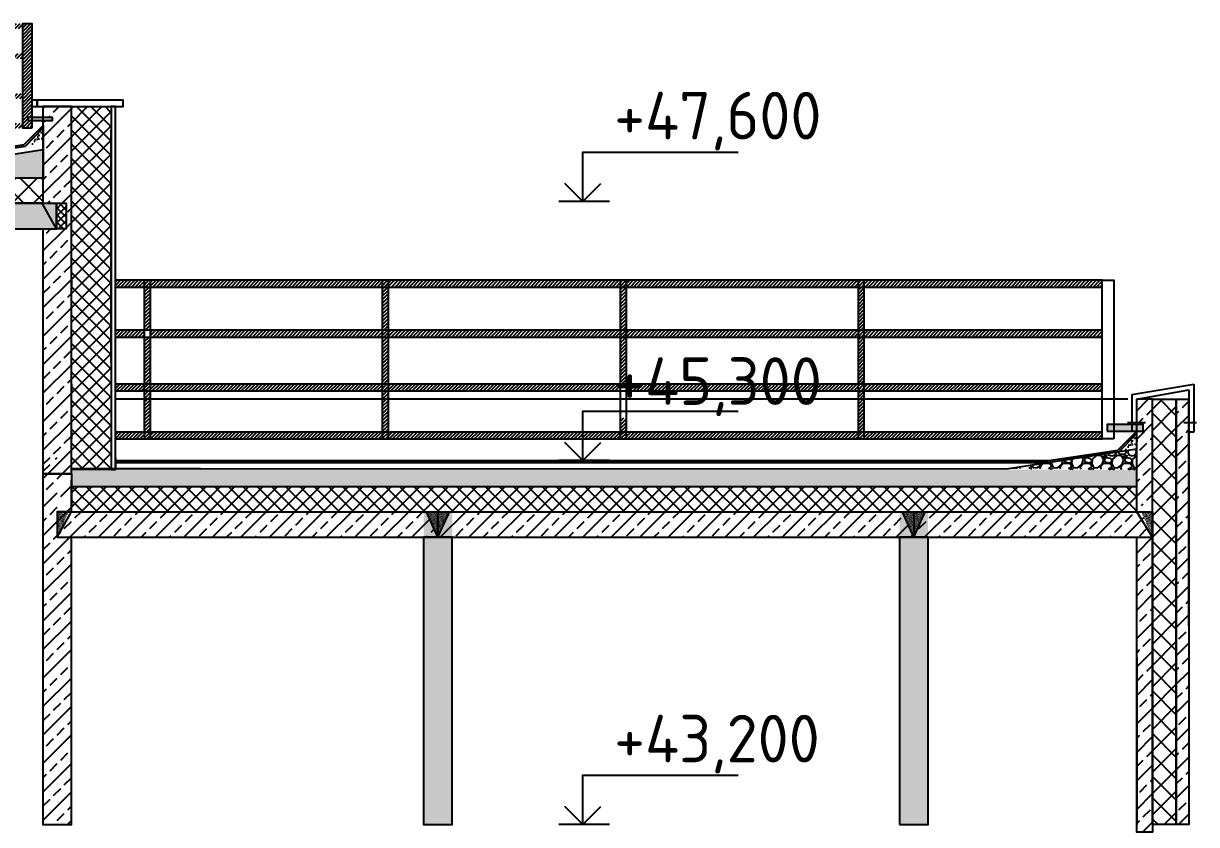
# Model space of a CAD drawing. Header units: millimetres. Extents: x -10163 to 1081624, y -5450 to 417560.
# Drawn here: x 384040 to 391436, y 99390 to 104442 of the extents above; entities that cross this region are included whole.
import ezdxf

# ---------------------------------------------------------------- set-up
doc = ezdxf.new("R2010")
doc.units = ezdxf.units.MM
for name, color, linetype in [('0разрез', 7, 'Continuous'), ('Выноски', 130, 'Continuous'), ('Кровля', 92, 'Continuous'), ('Перекрытия', 100, 'Continuous'), ('разрез', 40, 'Continuous'), ('Стены1', 120, 'Continuous')]:
    doc.layers.add(name, color=color, linetype=linetype)
doc.styles.add('ГОСТ', font='GOST Common.ttf', dxfattribs={"height": 400})
pattern_1 = [(45, (-3941.53, -242.98), (-89.80256, 89.80256), []), (45, (-3851.73, -242.98), (-89.80256, 89.80256), [63.5, -31.75])]
pattern_2 = [(45, (-3941.53, -242.98), (-134.70384, 134.70384), []), (45, (-3806.83, -242.98), (-134.70384, 134.70384), [95.25, -47.625])]
pattern_3 = [(45, (-3941.534, -242.98), (-44.901281, 44.901281), []), (135, (-3941.534, -242.98), (-44.901281, -44.901281), [])]
pattern_4 = [(45, (-3941.53, -242.98), (-67.35192, 67.35192), []), (135, (-3941.53, -242.98), (-67.35192, -67.35192), [])]
pattern_5 = [(228.0127875, (-3850.094, -115.978), (-1016.00000008, -1142.99999993), [17.086072, -1691.524182]), (184.969741, (-3861.5243, -128.6777), (1523.9999994, 127.000007235), [29.320236, -2902.702445]), (132.510447, (-3890.734, -131.218), (1270.00000054, -1396.99999951), [20.674076, -2046.73614]), (267.273689, (-3940.2643, -162.9677), (127.00000027, 2539.99999999), [26.700226, -2643.32187]), (292.8336542, (-3941.5343, -189.6377), (-635.00000005, 1523.99999998), [26.181685, -2591.990387]), (357.273689, (-3931.3743, -213.7677), (-2539.99999999, 127.00000027), [26.700226, -2643.32187]), (37.6942405, (-3904.7043, -215.0377), (-1650.999999927, -1270.000000095), [35.309683, -3495.655766]), (72.2553284, (-3876.7643, -193.4477), (889.00000024, 2793.999999924), [33.335976, -3300.26283]), (121.4295656, (-3866.6043, -161.6977), (-1016.00000014, 1650.99999991), [26.79065, -2652.277285]), (175.2363583, (-3880.574, -138.838), (1396.99999998, -127.00000022), [30.585664, -1498.696847]), (222.3974378, (-3911.0543, -136.2977), (-1523.99999995, -1397.000000053), [39.553896, -3915.838626]), (138.8140748, (-3814.534, -164.238), (-888.99999995, 762.00000006), [13.500227, -1336.52829]), (171.4692344, (-3824.6943, -155.3477), (1651.00000004, -253.99999971), [25.6841, -2542.73195]), (225, (-3850.09, -151.54), (-2e-14, -127), [17.960467, -161.644655]), (203.1985905, (-3858.984, -136.298), (635, 253.99999996), [9.672066, -957.53112]), (291.8014095, (-3867.874, -140.108), (-127, 381), [13.67828, -670.23765]), (30.9637565, (-3862.794, -152.808), (381, 254), [22.215983, -718.314908]), (161.565051, (-3843.744, -141.378), (254, -127), [16.064357, -385.544906]), (16.3895403, (-3941.534, -140.108), (1270, 381), [22.5044, -2227.941334]), (70.346176, (-3919.944, -133.758), (-508.00000005, -1396.99999998), [18.879947, -1869.110784]), (293.1985905, (-3843.744, -115.978), (-253.99999996, 635), [19.344005, -947.85918]), (343.6104597, (-3836.124, -133.758), (-1270.00000003, 380.99999991), [22.5044, -2227.941334]), (339.4439548, (-3941.534, -218.848), (-635, 254), [21.70176, -1063.386716]), (294.7751406, (-3921.214, -226.468), (-635.00000076, 1396.99999966), [18.183606, -1800.17967]), (66.8014095, (-3842.474, -242.978), (253.99999996, 635), [19.344005, -947.85918]), (17.3540246, (-3834.854, -225.198), (-1650.99999997, -508.0000001), [21.289137, -2107.6188]), (69.4439548, (-3904.704, -242.978), (-254, -635), [10.85088, -1074.237596]), (101.3099325, (-3850.094, -242.978), (-127, 508), [6.47573, -641.09975]), (165.9637565, (-3851.364, -236.628), (381, -127), [26.181685, -497.45273]), (186.009006, (-3876.7643, -230.2777), (1269.99999999, 127.00000007), [24.26335, -2402.068243]), (303.690068, (-3862.794, -164.238), (-127, 254), [18.316194, -439.588818]), (353.1572266, (-3852.6343, -179.4777), (2159.000000013, -253.99999989), [31.977838, -3165.800453]), (60.945396, (-3820.884, -183.288), (-508, -889), [13.075412, -1294.469616]), (90, (-3814.53, -171.86), (-127, 127), [7.62, -119.38]), (120.2564372, (-3879.304, -226.468), (507.99999994, -889.00000004), [17.643348, -1746.69704]), (48.0127875, (-3888.194, -211.228), (1016.00000008, 1142.99999993), [34.172144, -1674.43811]), (0, (-3865.33, -185.83), (127, 127), [33.02, -93.98]), (325.3048465, (-3832.314, -185.828), (1270.00000048, -888.99999931), [20.080478, -1987.965836]), (254.054604, (-3815.804, -197.258), (-127, -508), [18.491454, -906.0825]), (207.6459754, (-3820.8843, -215.0377), (-2413.00000009, -1269.99999983), [30.107255, -2980.62322]), (175.4260787, (-3847.5543, -229.0077), (-1651, 127), [31.851473, -3153.292323])]

# ---------------------------------------------------------------- blocks, each defined once
blk = doc.blocks.new('размер')
at = {"layer": 'Выноски'}
for points in [[(0, 0), (0, 311.4), (979.9, 311.4)], [(0, 0), (-113.5, 113.5)], [(0, 0), (113.5, 113.5)], [(167.6, 0), (-151.1, 0)]]:
    blk.add_lwpolyline(points, dxfattribs=at)

msp = doc.modelspace()

# ---------------------------------------------------------------- hatches: boundary and pattern name
h = msp.add_hatch()
h.set_pattern_fill('ANSI33', color=256, scale=20)
h.set_pattern_definition(pattern_1)
h.paths.add_polyline_path([(384343.024, 103917.981), (384163.024, 103917.981), (384163.024, 103850.3), (384223.026, 103850.3), (384223.026, 103831.329), (384163.024, 103831.329), (384163.024, 103797.176), (384164.554, 103798.713), (384164.554, 103467.78), (384163.024, 103467.78), (384163.024, 103308.038), (384247.451, 103308.038), (384308.439, 103308.038), (384308.439, 103147.78), (384247.451, 103147.78), (384163.024, 103147.78), (384163.024, 101602.303), (384343.024, 101602.303)])
h = msp.add_hatch()
h.set_pattern_fill('ANSI37', color=256, scale=20)
h.set_pattern_definition(pattern_3)
h.paths.add_polyline_path([(384593.024, 103917.981), (384343.024, 103917.981), (384343.024, 101634.14), (384593.024, 101634.14)])
h = msp.add_hatch()
h.set_pattern_fill('ANSI37', color=256, scale=30)
h.set_pattern_definition(pattern_4)
h.paths.add_polyline_path([(375694.451, 103467.78), (368141.952, 103467.78), (368141.952, 103308.038), (375734.272, 103308.038, 0.00787848)])
h.paths.add_polyline_path([(384163.024, 103467.78), (375694.451, 103467.78, -0.00787848), (375734.272, 103308.038), (376087.596, 103308.038), (376087.596, 103308.038), (376177.596, 103308.038), (384163.024, 103308.038)])
h = msp.add_hatch()
h.set_pattern_fill('AR-SAND', color=256, scale=0.1)
h.set_pattern_definition([(37.5, (-3941.5343, -242.9777), (-0.16000313, 4.894132373), [0, -3.8608, 0, -4.318, 0, -4.1275]), (7.5, (-3941.5343, -242.9777), (4.49523283, 7.16825101), [0, -2.0828, 0, -3.4798, 0, -1.3335]), (327.5, (-3944.6585, -242.9777), (7.909923702, 0.014371847), [0, -1.27, 0, -4.572, 0, -5.969]), (317.5, (-3944.6585, -242.978), (7.63556452, 2.22929323), [0, -0.635, 0, -2.9972, 0, -3.429])])
h.paths.add_polyline_path([(368141.947, 103307.77), (368141.947, 103307.78), (368053.024, 103307.78), (368053.024, 103149.429)])
h.paths.add_polyline_path([(373451.952, 103307.78), (373362.097, 103307.78), (373451.952, 103147.78)])
h.paths.add_polyline_path([(376177.596, 103307.78), (376087.741, 103307.78), (376177.596, 103147.78)])
h.paths.add_polyline_path([(376267.451, 103307.78), (376177.596, 103307.78), (376177.596, 103147.78)])
h.paths.add_polyline_path([(378847.595, 103307.78), (378757.734, 103307.78), (378847.589, 103147.78), (378847.595, 103147.78)])
h.paths.add_polyline_path([(378937.455, 103307.78), (378847.595, 103307.78), (378847.595, 103147.78), (378847.6, 103147.78)])
h.paths.add_polyline_path([(384247.451, 103308.038), (384163.024, 103308.038), (384163.024, 103307.78), (384163.024, 103298.115), (384247.451, 103147.78), (384247.451, 103147.78)])
h.paths.add_polyline_path([(378853.024, 55937.597), (378853.024, 56137.855), (378763.024, 56137.855)])
h = msp.add_hatch()
h.set_pattern_fill('ANSI37', color=256, scale=10)
h.set_pattern_definition([(45, (-3941.534, -242.978), (-22.4506403, 22.4506403), []), (135, (-3941.534, -242.978), (-22.4506403, -22.4506403), [])])
h.paths.add_polyline_path([(384308.439, 103308.038), (384247.451, 103308.038), (384247.451, 103147.78), (384308.439, 103147.78)])
h = msp.add_hatch()
h.set_pattern_fill('AR-SAND', color=256, scale=0.1)
h.set_pattern_definition([(37.5, (4458.4657, 37816.2937), (-0.16000313, 4.894132373), [0, -3.8608, 0, -4.318, 0, -4.1275]), (7.5, (4458.4657, 37816.294), (4.49523283, 7.16825101), [0, -2.0828, 0, -3.4798, 0, -1.3335]), (327.5, (4455.3415, 37816.2937), (7.909923702, 0.014371847), [0, -1.27, 0, -4.572, 0, -5.969]), (317.5, (4455.3415, 37816.294), (7.63556452, 2.22929323), [0, -0.635, 0, -2.9972, 0, -3.429])])
h.paths.add_polyline_path([(384253.024, 101202.045), (384325.047, 101362.303), (384253.024, 101362.303)])
h = msp.add_hatch()
h.set_pattern_fill('AR-SAND', color=256, scale=0.1)
h.set_pattern_definition([(37.5, (3858.4657, 37816.2937), (-0.16000313, 4.894132373), [0, -3.8608, 0, -4.318, 0, -4.1275]), (7.5, (3858.4657, 37816.294), (4.49523283, 7.16825101), [0, -2.0828, 0, -3.4798, 0, -1.3335]), (327.5, (3855.3415, 37816.2937), (7.909923702, 0.014371847), [0, -1.27, 0, -4.572, 0, -5.969]), (317.5, (3855.3415, 37816.294), (7.63556452, 2.22929323), [0, -0.635, 0, -2.9972, 0, -3.429])])
h.paths.add_polyline_path([(386653.024, 101362.303), (386581, 101362.303), (386653.024, 101202.045)])
h = msp.add_hatch()
h.set_pattern_fill('AR-SAND', color=256, scale=0.1)
h.set_pattern_definition([(37.5, (6858.4657, 37816.2937), (-0.16000313, 4.894132373), [0, -3.8608, 0, -4.318, 0, -4.1275]), (7.5, (6858.4657, 37816.294), (4.49523283, 7.16825101), [0, -2.0828, 0, -3.4798, 0, -1.3335]), (327.5, (6855.3415, 37816.2937), (7.909923702, 0.014371847), [0, -1.27, 0, -4.572, 0, -5.969]), (317.5, (6855.3415, 37816.294), (7.63556452, 2.22929323), [0, -0.635, 0, -2.9972, 0, -3.429])])
h.paths.add_polyline_path([(386725.047, 101362.303), (386653.024, 101362.303), (386653.024, 101202.045)])
h = msp.add_hatch()
h.set_pattern_fill('AR-SAND', color=256, scale=0.1)
h.set_pattern_definition([(37.5, (6858.4657, 37816.2937), (-0.16000313, 4.894132373), [0, -3.8608, 0, -4.318, 0, -4.1275]), (7.5, (6858.4657, 37816.294), (4.49523283, 7.16825101), [0, -2.0828, 0, -3.4798, 0, -1.3335]), (327.5, (6855.3415, 37816.2937), (7.909923702, 0.014371847), [0, -1.27, 0, -4.572, 0, -5.969]), (317.5, (6855.3415, 37816.294), (7.63556452, 2.22929323), [0, -0.635, 0, -2.9972, 0, -3.429])])
h.paths.add_polyline_path([(389653.024, 101362.303), (389581, 101362.303), (389653.024, 101202.045)])
h = msp.add_hatch()
h.set_pattern_fill('AR-SAND', color=256, scale=0.1)
h.set_pattern_definition([(37.5, (9858.4657, 37816.2937), (-0.16000313, 4.894132373), [0, -3.8608, 0, -4.318, 0, -4.1275]), (7.5, (9858.4657, 37816.294), (4.49523283, 7.16825101), [0, -2.0828, 0, -3.4798, 0, -1.3335]), (327.5, (9855.3415, 37816.2937), (7.909923702, 0.014371847), [0, -1.27, 0, -4.572, 0, -5.969]), (317.5, (9855.3415, 37816.294), (7.63556452, 2.22929323), [0, -0.635, 0, -2.9972, 0, -3.429])])
h.paths.add_polyline_path([(389725.047, 101362.303), (389653.024, 101362.303), (389653.024, 101202.045)])
h = msp.add_hatch()
h.set_pattern_fill('AR-SAND', color=256, scale=0.1)
h.set_pattern_definition([(37.5, (8363.565, 37816.2937), (-0.16000313, 4.894132373), [0, -3.8608, 0, -4.318, 0, -4.1275]), (7.5, (8363.565, 37816.294), (4.49523283, 7.16825101), [0, -2.0828, 0, -3.4798, 0, -1.3335]), (327.5, (8360.441, 37816.2937), (7.909923702, 0.014371847), [0, -1.27, 0, -4.572, 0, -5.969]), (317.5, (8360.441, 37816.294), (7.63556452, 2.22929323), [0, -0.635, 0, -2.9972, 0, -3.429])])
h.paths.add_polyline_path([(391086.1, 101362.303), (391158.123, 101202.045), (391158.123, 101362.303)])
at = {"layer": '0разрез'}
h = msp.add_hatch(dxfattribs=at)
h.set_pattern_fill('GRAVEL', color=256, scale=5)
h.set_pattern_definition([(228.0127875, (2118.251, -3972.075), (-1016.00000008, -1142.99999993), [17.08607, -1691.52418]), (184.969741, (2106.821, -3984.775), (1523.9999994, 127.000007235), [29.320236, -2902.702445]), (132.510447, (2077.611, -3987.315), (1270.00000054, -1396.99999951), [20.674076, -2046.73614]), (267.273689, (2028.081, -4019.065), (127.00000027, 2539.99999999), [26.700226, -2643.32187]), (292.8336542, (2026.811, -4045.735), (-635.00000005, 1523.99999998), [26.181685, -2591.990387]), (357.273689, (2036.971, -4069.865), (-2539.99999999, 127.00000027), [26.700226, -2643.32187]), (37.6942405, (2063.641, -4071.1352), (-1650.999999927, -1270.000000095), [35.309683, -3495.655766]), (72.2553284, (2091.581, -4049.5452), (889.00000024, 2793.999999924), [33.335976, -3300.26283]), (121.4295656, (2101.741, -4017.795), (-1016.00000014, 1650.99999991), [26.79065, -2652.277285]), (175.2363583, (2087.771, -3994.935), (1396.99999998, -127.00000022), [30.585664, -1498.696847]), (222.3974378, (2057.2912, -3992.3952), (-1523.99999995, -1397.000000053), [39.553896, -3915.838626]), (138.814075, (2153.811, -4020.335), (-888.99999995, 762.00000006), [13.500227, -1336.52829]), (171.4692344, (2143.651, -4011.445), (1651.00000004, -253.99999971), [25.6841, -2542.73195]), (225, (2118.25, -4007.635), (-2e-14, -127), [17.960467, -161.644655]), (203.1985905, (2109.361, -3992.395), (635, 253.99999996), [9.672066, -957.53112]), (291.8014095, (2100.471, -3996.205), (-127, 381), [13.67828, -670.23765]), (30.9637565, (2105.551, -4008.905), (381, 254), [22.215983, -718.314908]), (161.565051, (2124.6, -3997.475), (254, -127), [16.064357, -385.544906]), (16.3895403, (2026.811, -3996.205), (1270, 381), [22.5044, -2227.941334]), (70.346176, (2048.401, -3989.855), (-508.00000005, -1396.99999998), [18.879947, -1869.110784]), (293.1985905, (2124.601, -3972.075), (-253.99999996, 635), [19.344005, -947.85918]), (343.6104597, (2132.221, -3989.855), (-1270.00000003, 380.99999991), [22.5044, -2227.941334]), (339.4439548, (2026.811, -4074.945), (-635, 254), [21.70176, -1063.386716]), (294.7751406, (2047.131, -4082.565), (-635.00000076, 1396.99999966), [18.183606, -1800.17967]), (66.8014095, (2125.871, -4099.075), (253.99999996, 635), [19.344005, -947.85918]), (17.3540246, (2133.491, -4081.295), (-1650.99999997, -508.0000001), [21.289137, -2107.6188]), (69.4439548, (2063.641, -4099.075), (-254, -635), [10.85088, -1074.237596]), (101.3099325, (2118.25, -4099.075), (-127, 508), [6.47573, -641.09975]), (165.9637565, (2116.98, -4092.725), (381, -127), [26.181685, -497.45273]), (186.009006, (2091.581, -4086.375), (1269.99999999, 127.00000007), [24.26335, -2402.068243]), (303.690068, (2105.55, -4020.335), (-127, 254), [18.316194, -439.58882]), (353.1572266, (2115.711, -4035.575), (2159.000000013, -253.99999989), [31.97784, -3165.800453]), (60.945396, (2147.461, -4039.385), (-508, -889), [13.07541, -1294.469616]), (90, (2153.81, -4027.96), (-127, 127), [7.62, -119.38]), (120.2564372, (2089.041, -4082.565), (507.99999994, -889.00000004), [17.64335, -1746.69704]), (48.0127875, (2080.151, -4067.325), (1016.00000008, 1142.99999993), [34.172144, -1674.43811]), (0, (2103.01, -4041.93), (127, 127), [33.02, -93.98]), (325.3048465, (2136.031, -4041.925), (1270.00000048, -888.99999931), [20.08048, -1987.965836]), (254.054604, (2152.541, -4053.355), (-127, -508), [18.491454, -906.0825]), (207.6459754, (2147.461, -4071.135), (-2413.00000009, -1269.99999983), [30.107255, -2980.62322]), (175.4260787, (2120.791, -4085.105), (-1651, 127), [31.851473, -3153.292323])])
h.paths.add_polyline_path([(380931.721, 103523.88), (380931.721, 103467.78), (384163.024, 103467.78), (384163.024, 103646.427), (383357.879, 103523.88)])
h = msp.add_hatch(dxfattribs=at)
h.set_pattern_fill('ANSI33', color=256, scale=20)
h.set_pattern_definition(pattern_1)
h.paths.add_polyline_path([(373362.097, 103307.78), (368141.952, 103307.78), (368053.024, 103149.429), (368053.024, 103147.522), (373363.024, 103147.78), (373451.952, 103147.78)])
h.paths.add_polyline_path([(376093.169, 103307.78), (373541.807, 103307.78), (373451.952, 103147.78), (373543.024, 103147.78), (384247.451, 103147.78), (384157.596, 103307.78), (378932.023, 103307.78), (378847.596, 103157.445), (378763.169, 103307.78), (376262.023, 103307.78), (376177.596, 103157.445)])
h = msp.add_hatch(dxfattribs=at)
h.set_pattern_fill('ANSI33', color=256, scale=20)
h.set_pattern_definition(pattern_1)
h.paths.add_polyline_path([(373543.024, 103147.78), (373532.524, 103147.78), (373453.024, 103147.78), (373363.024, 103147.78), (373363.024, 99390.143), (373543.024, 99390.143), (373543.024, 101402.045), (373504.645, 101402.045), (373504.645, 101482.939), (373504.645, 101654.591), (373543.024, 101654.591)])
h.paths.add_polyline_path([(386743.024, 101362.303), (386563.024, 101362.303), (386563.024, 99390.143), (386743.024, 99390.143)])
h.paths.add_polyline_path([(389743.024, 101362.303), (389563.024, 101362.303), (389563.024, 99390.143), (389743.024, 99390.143)])
h = msp.add_hatch(dxfattribs=at)
h.set_pattern_fill('ANSI33', color=256, scale=20)
h.set_pattern_definition(pattern_1)
h.paths.add_polyline_path([(391158.123, 102072.77), (391058.123, 102072.77), (391058.123, 101913.15), (391098.868, 101913.15), (391098.868, 101871.048), (391058.123, 101871.048), (391058.123, 101602.303), (391068.123, 101602.303), (391158.123, 101602.303)])
h = msp.add_hatch(dxfattribs=at)
h.set_pattern_fill('ANSI33', color=256, scale=20)
h.set_pattern_definition(pattern_1)
h.paths.add_polyline_path([(391158.123, 102072.77), (391058.123, 102072.77), (391058.123, 101913.15), (391098.868, 101913.15), (391098.868, 101871.048), (391058.123, 101871.048), (391058.123, 101402.303), (391068.123, 101402.303), (391158.123, 101402.303)])
h = msp.add_hatch(dxfattribs=at)
h.set_pattern_fill('ANSI37', color=256, scale=30)
h.set_pattern_definition(pattern_4)
h.paths.add_polyline_path([(391308.123, 102072.77), (391158.123, 102072.77), (391158.123, 99390.144), (391308.123, 99390.144)])
h = msp.add_hatch(dxfattribs=at)
h.set_pattern_fill('ANSI33', color=256, scale=20)
h.set_pattern_definition(pattern_1)
h.paths.add_polyline_path([(391387.566, 102072.77), (391308.123, 102072.77), (391308.123, 99390.144), (391387.566, 99390.144)])
h = msp.add_hatch(dxfattribs=at)
h.set_pattern_fill('ANSI33', color=256, scale=30)
h.set_pattern_definition(pattern_2)
h.paths.add_polyline_path([(384343.024, 101704.897), (384163.024, 101704.897), (384163.024, 101602.303), (384343.024, 101602.303)])
h = msp.add_hatch(dxfattribs=at)
h.set_pattern_fill('GRAVEL', color=256, scale=5)
h.set_pattern_definition(pattern_5)
h.paths.add_polyline_path([(391058.123, 101758.707), (390250.614, 101636.159), (391058.123, 101628.376)])
h = msp.add_hatch(dxfattribs=at)
h.set_pattern_fill('GRAVEL', color=256, scale=5)
h.set_pattern_definition(pattern_5)
h.paths.add_polyline_path([(391058.123, 101629.248), (384343.024, 101629.248), (384343.024, 101522.303), (391058.123, 101522.303)])
h = msp.add_hatch(dxfattribs=at)
h.set_pattern_fill('ANSI33', color=256, scale=20)
h.set_pattern_definition(pattern_1)
h.paths.add_polyline_path([(384253.024, 101602.303), (384163.024, 101602.303), (384163.024, 99390.143), (384343.024, 99390.143), (384343.024, 101329.493), (384343.024, 101402.045), (384253.024, 101402.045)])
h = msp.add_hatch(dxfattribs=at)
h.set_pattern_fill('ANSI33', color=256, scale=30)
h.set_pattern_definition(pattern_2)
h.paths.add_polyline_path([(384343.024, 101562.303), (384343.024, 101602.303), (384253.024, 101602.303), (384253.024, 101362.303), (384343.024, 101362.303)])
h = msp.add_hatch(dxfattribs=at)
h.set_pattern_fill('ANSI37', color=256, scale=20)
h.set_pattern_definition(pattern_3)
h.paths.add_polyline_path([(391058.123, 101522.303), (384343.024, 101522.303), (384343.024, 101362.303), (391058.123, 101362.303)])
h = msp.add_hatch(dxfattribs=at)
h.set_pattern_fill('ANSI33', color=256, scale=20)
h.set_pattern_definition(pattern_1)
h.paths.add_polyline_path([(386653.024, 101202.045), (386581, 101362.303), (384343.024, 101362.303), (384253.024, 101202.045)])
h.paths.add_polyline_path([(389653.024, 101202.045), (389581, 101362.303), (386725.047, 101362.303), (386653.024, 101202.045)])
h = msp.add_hatch(dxfattribs=at)
h.set_pattern_fill('AR-SAND', color=256, scale=20)
h.set_pattern_definition([(37.5, (-3941.5, -243), (-32.0006, 978.8265), [0, -772.16, 0, -863.6, 0, -825.5]), (7.5, (-3941.5, -243), (899.0466, 1433.65), [0, -416.56, 0, -695.96, 0, -266.7]), (327.5, (-4566.4, -243), (1581.9847, 2.8744), [0, -254, 0, -914.4, 0, -1193.8]), (317.5, (-4566.4, -243), (1527.113, 445.8586), [0, -127, 0, -599.44, 0, -685.8])])
h.paths.add_polyline_path([(384343.024, 101362.303), (384253.024, 101362.303), (384253.024, 101202.045)])
h.paths.add_polyline_path([(391157.95, 101202.323), (391157.95, 101362.303), (391058.123, 101362.303)])
h = msp.add_hatch(dxfattribs=at)
h.set_pattern_fill('ANSI33', color=256, scale=20)
h.set_pattern_definition(pattern_1)
h.paths.add_polyline_path([(391157.95, 101202.045), (391058.123, 101202.045), (391058.123, 99343.032), (391157.95, 99343.032), (391157.95, 99390.143), (391157.681, 99390.144), (391157.95, 99390.144)])
h.paths.add_polyline_path([(391086.1, 101362.303), (389725.047, 101362.303), (389653.024, 101202.045), (391157.95, 101202.045), (391157.95, 101202.431)])
at = {"layer": 'Кровля', "transparency": 33554559}
h = msp.add_hatch(dxfattribs=at)
h.set_pattern_fill('ANSI31', color=256, scale=5)
h.set_pattern_definition([(45, (-3941.534, -123.051), (-11.22532015, 11.22532015), [])])
h.paths.add_polyline_path([(384035.129, 104442.418), (368299.666, 104442.418), (368299.666, 104411.147), (384035.129, 104411.147)])
h.paths.add_polyline_path([(384035.129, 104251.928), (368299.666, 104251.928), (368299.666, 104220.658), (384035.129, 104220.658)])
h.paths.add_polyline_path([(384035.129, 104000.458), (368299.666, 104000.458), (368299.666, 103969.188), (384035.129, 103969.188)])
h.paths.add_polyline_path([(384035.129, 103814.222), (368299.666, 103814.222), (368299.666, 103782.951), (384035.129, 103782.951)])
h.paths.add_polyline_path([(384093.598, 104442.418), (384035.129, 104442.418), (384035.129, 103782.951), (384093.598, 103782.951), (384093.598, 103831.329), (384068.379, 103831.329), (384068.379, 103850.3), (384093.598, 103850.3)])
h.paths.add_polyline_path([(368299.666, 104442.418), (368241.197, 104442.418), (368241.197, 103850.3), (368266.416, 103850.3), (368266.416, 103831.329), (368241.197, 103831.329), (368241.197, 103782.951), (368299.666, 103782.951), (368299.666, 103814.222)])
at = {"layer": 'Кровля'}
h = msp.add_hatch(color=256, dxfattribs=at)
h.dxf.hatch_style = 1
h.paths.add_polyline_path([(384192.843, 103850.3), (384223.026, 103850.3), (384223.026, 103831.329), (384192.843, 103831.329)])
h.paths.add_polyline_path([(384093.598, 103850.3), (384192.843, 103850.3), (384192.843, 103831.329), (384093.598, 103831.329)])
h.paths.add_polyline_path([(384068.379, 103850.3), (384093.598, 103850.3), (384093.598, 103831.329), (384068.379, 103831.329)])
at = {"layer": 'Кровля', "transparency": 33554559}
h = msp.add_hatch(dxfattribs=at)
h.set_pattern_fill('ANSI31', color=256, scale=5)
h.set_pattern_definition([(45, (-3941.534, -242.978), (-11.22532015, 11.22532015), [])])
h.paths.add_polyline_path([(390841.175, 102507.241), (389341.175, 102507.241), (389341.175, 102464.76), (390841.175, 102464.76)])
h.paths.add_polyline_path([(390841.175, 102167.761), (389341.175, 102167.761), (389341.175, 102125.28), (390841.175, 102125.28)])
h.paths.add_polyline_path([(390841.175, 101864.703), (389341.175, 101864.703), (389341.175, 101822.222), (390841.175, 101822.222)])
h.paths.add_polyline_path([(389341.175, 102125.28), (389301.653, 102125.28), (389301.653, 101864.703), (389341.175, 101864.703)])
h.paths.add_polyline_path([(389341.175, 102464.76), (389301.653, 102464.76), (389301.653, 102167.761), (389341.175, 102167.761)])
h.paths.add_polyline_path([(389341.175, 102780.22), (389301.653, 102780.22), (389301.653, 102507.241), (389341.175, 102507.241)])
h.paths.add_polyline_path([(390841.175, 102822.701), (389341.175, 102822.701), (389341.175, 102780.22), (390841.175, 102780.22)])
h.paths.add_polyline_path([(389341.175, 102822.701), (389301.653, 102822.701), (389301.653, 102780.22), (389341.175, 102780.22)])
h.paths.add_polyline_path([(389301.653, 102822.701), (387841.175, 102822.701), (387841.175, 102780.22), (389301.653, 102780.22)])
h.paths.add_polyline_path([(387841.175, 102822.701), (387801.653, 102822.701), (387801.653, 102780.22), (387841.175, 102780.22)])
h.paths.add_polyline_path([(387801.653, 102822.701), (386341.175, 102822.701), (386341.175, 102780.22), (387801.653, 102780.22)])
h.paths.add_polyline_path([(386341.175, 102822.701), (386301.653, 102822.701), (386301.653, 102780.22), (386341.175, 102780.22)])
h.paths.add_polyline_path([(384841.175, 102780.22), (384801.653, 102780.22), (384801.653, 102507.241), (384841.175, 102507.241)])
h.paths.add_polyline_path([(384841.175, 102464.76), (384801.653, 102464.76), (384801.653, 102167.761), (384841.175, 102167.761)])
h.paths.add_polyline_path([(384841.175, 102125.28), (384801.653, 102125.28), (384801.653, 101864.703), (384841.175, 101864.703)])
h.paths.add_polyline_path([(384841.175, 102167.761), (384801.653, 102167.761), (384801.653, 102125.28), (384841.175, 102125.28)])
h.paths.add_polyline_path([(386301.653, 102167.761), (384841.175, 102167.761), (384841.175, 102125.28), (386301.653, 102125.28)])
h.paths.add_polyline_path([(386301.653, 102507.241), (384841.175, 102507.241), (384841.175, 102464.76), (386301.653, 102464.76)])
h.paths.add_polyline_path([(384841.175, 101864.703), (384801.653, 101864.703), (384801.653, 101822.222), (384841.175, 101822.222)])
h.paths.add_polyline_path([(386301.653, 101864.703), (384841.175, 101864.703), (384841.175, 101822.222), (386301.653, 101822.222)])
h.paths.add_polyline_path([(386341.175, 102125.28), (386301.653, 102125.28), (386301.653, 101864.703), (386341.175, 101864.703)])
h.paths.add_polyline_path([(386341.175, 101864.703), (386301.653, 101864.703), (386301.653, 101822.222), (386341.175, 101822.222)])
h.paths.add_polyline_path([(386341.175, 102464.76), (386301.653, 102464.76), (386301.653, 102167.761), (386341.175, 102167.761)])
h.paths.add_polyline_path([(386341.175, 102780.22), (386301.653, 102780.22), (386301.653, 102507.241), (386341.175, 102507.241)])
h.paths.add_polyline_path([(386341.175, 102507.241), (386301.653, 102507.241), (386301.653, 102464.76), (386341.175, 102464.76)])
h.paths.add_polyline_path([(386341.175, 102167.761), (386301.653, 102167.761), (386301.653, 102125.28), (386341.175, 102125.28)])
h.paths.add_polyline_path([(387566.53, 101864.703), (386341.175, 101864.703), (386341.175, 101822.222), (387566.53, 101822.222)])
h.paths.add_polyline_path([(387801.653, 101864.703), (387566.53, 101864.703), (387566.53, 101822.222), (387801.653, 101822.222)])
h.paths.add_polyline_path([(387841.175, 101864.703), (387801.653, 101864.703), (387801.653, 101822.222), (387841.175, 101822.222)])
h.paths.add_polyline_path([(389301.653, 101864.703), (387841.175, 101864.703), (387841.175, 101822.222), (389301.653, 101822.222)])
h.paths.add_polyline_path([(389341.175, 101864.703), (389301.653, 101864.703), (389301.653, 101822.222), (389341.175, 101822.222)])
h.paths.add_polyline_path([(389341.175, 102167.761), (389301.653, 102167.761), (389301.653, 102125.28), (389341.175, 102125.28)])
h.paths.add_polyline_path([(389341.175, 102507.241), (389301.653, 102507.241), (389301.653, 102464.76), (389341.175, 102464.76)])
h.paths.add_polyline_path([(389301.653, 102507.241), (387841.175, 102507.241), (387841.175, 102464.76), (389301.653, 102464.76)])
h.paths.add_polyline_path([(387841.175, 102507.241), (387801.653, 102507.241), (387801.653, 102464.76), (387841.175, 102464.76)], flags=16)
h.paths.add_polyline_path([(387841.175, 102780.22), (387801.653, 102780.22), (387801.653, 102507.241), (387841.175, 102507.241)])
h.paths.add_polyline_path([(387801.653, 102507.241), (386341.175, 102507.241), (386341.175, 102464.76), (387801.653, 102464.76)])
h.paths.add_polyline_path([(387801.653, 102167.761), (386341.175, 102167.761), (386341.175, 102125.28), (387801.653, 102125.28)])
h.paths.add_polyline_path([(387841.175, 102464.76), (387801.653, 102464.76), (387801.653, 102167.761), (387841.175, 102167.761)], flags=16)
h.paths.add_polyline_path([(389301.653, 102167.761), (387841.175, 102167.761), (387841.175, 102125.28), (389301.653, 102125.28)])
h.paths.add_polyline_path([(387841.175, 101956.104), (387801.653, 101956.104), (387801.653, 101864.703), (387841.175, 101864.703)])
h.paths.add_polyline_path([(387659.02, 101870.878), (389204.02, 101870.878), (389204.02, 102532.242), (387659.02, 102532.242)], flags=9)
h.paths.add_polyline_path([(384619.278, 102507.241), (384619.278, 102464.76), (384801.653, 102464.76), (384801.653, 102507.241)])
h.paths.add_polyline_path([(384619.278, 102822.701), (384619.278, 102780.22), (386301.653, 102780.22), (386301.653, 102822.701)])
h.paths.add_polyline_path([(384619.278, 101864.703), (384619.278, 101822.222), (384801.653, 101822.222), (384801.653, 101864.703)])
h.paths.add_polyline_path([(384619.278, 102167.761), (384619.278, 102125.28), (384801.653, 102125.28), (384801.653, 102167.761)])
at = {"layer": 'разрез'}
h = msp.add_hatch(dxfattribs=at)
h.set_pattern_fill('AR-SAND', color=256, angle=45)
h.set_pattern_definition([(82.5, (294415.528, 34684.276), (-35.738135, 33.475349), [0, -38.608, 0, -43.18, 0, -41.275]), (52.5, (294415.53, 34684.276), (-18.901093, 82.473285), [0, -20.828, 0, -34.798, 0, -13.335]), (12.5, (294393.436, 34662.185), (55.829983, 56.033231), [0, -12.7, 0, -45.72, 0, -59.69]), (2.5, (294393.436, 34662.185), (38.22811, 69.75508), [0, -6.35, 0, -29.972, 0, -34.29])])
h.paths.add_polyline_path([(384170.462, 103789.367), (384170.462, 103686.371), (384051.794, 103668.503)])
h = msp.add_hatch(dxfattribs=at)
h.set_pattern_fill('AR-SAND', color=256, angle=45)
h.set_pattern_definition([(82.5, (301309.097, 32756.612), (-35.738135, 33.475349), [0, -38.608, 0, -43.18, 0, -41.275]), (52.5, (301309.1, 32756.61), (-18.901093, 82.473285), [0, -20.828, 0, -34.798, 0, -13.335]), (12.5, (301287.006, 32734.52), (55.829983, 56.033231), [0, -12.7, 0, -45.72, 0, -59.69]), (2.5, (301287.006, 32734.52), (38.22811, 69.75508), [0, -6.35, 0, -29.972, 0, -34.29])])
h.paths.add_polyline_path([(391064.031, 101861.703), (391064.031, 101758.707), (390945.363, 101740.839)])
at = {"layer": 'Стены1'}
h = msp.add_hatch(color=256, dxfattribs=at)
h.dxf.hatch_style = 1
h.paths.add_polyline_path([(391003.024, 101913.15), (390914.44, 101913.15), (390914.44, 101871.048), (391003.024, 101871.048)])
h.paths.add_polyline_path([(390914.44, 101913.15), (390872.709, 101913.15), (390872.709, 101871.048), (390914.44, 101871.048)])
h.paths.add_polyline_path([(391098.868, 101913.15), (391003.024, 101913.15), (391003.024, 101871.048), (391098.868, 101871.048)])

# ---------------------------------------------------------------- linework, layer by layer
for points in [[(384157.451, 103308.038), (384247.451, 103308.038), (384247.451, 103147.78), (384157.451, 103308.038)], [(384343.024, 101362.303), (384253.024, 101362.303), (384253.024, 101202.045), (384343.024, 101362.303)], [(386653.024, 101362.303), (386653.024, 101202.045), (386581, 101362.303)], [(386653.024, 101362.303), (386653.024, 101202.045), (386725.047, 101362.303)], [(389653.024, 101362.303), (389653.024, 101202.045), (389581, 101362.303)], [(389653.024, 101362.303), (389653.024, 101202.045), (389725.047, 101362.303)], [(391058.123, 101362.303), (391157.95, 101362.303), (391158.123, 101202.045), (391058.123, 101362.303)]]:
    msp.add_lwpolyline(points)
msp.add_lwpolyline([(384247.451, 103308.038), (384308.439, 103308.038), (384308.439, 103147.78), (384247.451, 103147.78)], close=True)
at = {"layer": '0разрез'}
for p, q in [((384164.554, 103798.713), (384164.554, 103467.793)), ((383357.045, 103523.893), (384164.554, 103646.441)), ((368141.952, 103467.78), (384163.024, 103467.78)), ((384163.024, 103467.78), (384163.024, 103307.78)), ((384163.024, 103307.78), (368141.952, 103307.78)), ((384163.024, 103307.78), (368141.952, 103307.78)), ((373543.024, 103147.78), (384247.451, 103147.78)), ((391058.123, 101362.303), (391058.123, 102072.77)), ((391158.123, 102072.77), (391058.123, 102072.77)), ((391158.123, 101602.303), (391158.123, 102072.77)), ((391308.123, 100643.032), (391308.123, 102072.77)), ((391387.566, 100643.032), (391387.566, 102072.77)), ((384619.278, 101704.897), (384619.278, 101634.14)), ((384343.024, 101602.303), (384343.024, 101402.303)), ((384343.024, 101362.303), (384343.024, 101562.303)), ((384343.024, 101362.303), (384343.024, 101522.303)), ((384343.024, 101522.303), (391058.123, 101522.303)), ((391158.123, 100442.774), (391158.123, 101402.045)), ((384253.024, 101362.303), (391157.95, 101362.303)), ((391058.123, 101371.712), (391058.123, 101375.669)), ((386653.024, 101202.045), (391158.123, 101202.045)), ((391058.123, 100442.774), (391058.123, 101202.045))]:
    msp.add_line(p, q, dxfattribs=at)
for points in [[(368141.952, 103467.78), (384163.024, 103467.78), (384163.024, 103308.038), (368141.952, 103308.038)], [(391158.123, 102072.77), (391308.123, 102072.77), (391308.123, 99390.144), (391158.123, 99390.144)], [(391308.123, 102072.77), (391387.566, 102072.77), (391387.566, 99390.144), (391308.123, 99390.144)]]:
    msp.add_lwpolyline(points, close=True, dxfattribs=at)
for points in [[(391058.123, 101371.712), (391058.123, 101375.669)], [(391058.123, 101362.303), (391157.95, 101362.303), (391157.95, 99343.032), (391058.123, 99343.032), (391058.123, 101202.045)]]:
    msp.add_lwpolyline(points, dxfattribs=at)
at = {"layer": 'Кровля', "ltscale": 10}
msp.add_line((384593.024, 102301.593), (384593.024, 103769.796), dxfattribs=at)
at = {"layer": 'Кровля'}
msp.add_line((389341.175, 102651.356), (389341.175, 102822.701), dxfattribs=at)
for points in [[(384093.598, 103782.951), (384035.129, 103782.951), (384035.129, 104442.418), (384093.598, 104442.418)], [(384127.223, 103917.981), (384668.664, 103917.981), (384668.664, 103958.509), (384127.223, 103958.509)], [(384068.379, 103831.329), (384223.026, 103831.329), (384223.026, 103850.3), (384068.379, 103850.3)], [(384841.175, 102822.701), (384801.653, 102822.701), (384801.653, 101822.222), (384841.175, 101822.222)], [(387841.175, 102822.701), (387801.653, 102822.701), (387801.653, 101822.222), (387841.175, 101822.222)], [(389341.175, 102822.701), (389301.653, 102822.701), (389301.653, 101822.222), (389341.175, 101822.222)]]:
    msp.add_lwpolyline(points, close=True, dxfattribs=at)
for points in [[(384093.598, 103917.981), (384127.223, 103917.981), (384127.223, 103958.509), (384093.598, 103958.509)], [(384093.598, 103917.981), (384163.024, 103917.981)], [(384343.024, 102822.701), (384343.024, 102780.22)], [(384343.024, 102167.761), (384343.024, 102125.28)], [(384343.024, 101864.703), (384343.024, 101822.222)]]:
    msp.add_lwpolyline(points, dxfattribs=at)
at = {"layer": 'Кровля', "ltscale": 10}
for points in [[(384343.024, 103917.981), (384593.024, 103917.981), (384593.024, 101629.248), (384343.024, 101629.248)], [(384593.024, 101629.248), (384619.278, 101629.248), (384619.278, 103917.981), (384593.024, 103917.981)]]:
    msp.add_lwpolyline(points, close=True, dxfattribs=at)
at = {"layer": 'Кровля', "transparency": 33554559}
for points in [[(384619.278, 102780.22), (390841.175, 102780.22), (390841.175, 102822.701), (384619.278, 102822.701)], [(384619.278, 102464.76), (390841.175, 102464.76), (390841.175, 102507.241), (384619.278, 102507.241)], [(384619.278, 102125.28), (390841.175, 102125.28), (390841.175, 102167.761), (384619.278, 102167.761)], [(391003.024, 102072.77), (384619.278, 102072.77)], [(384619.278, 101822.222), (390841.175, 101822.222), (390841.175, 101864.703), (384619.278, 101864.703)]]:
    msp.add_lwpolyline(points, dxfattribs=at)
msp.add_lwpolyline([(386341.175, 102822.701), (386301.653, 102822.701), (386301.653, 101822.222), (386341.175, 101822.222)], close=True, dxfattribs=at)
at = {"layer": 'Перекрытия'}
msp.add_lwpolyline([(384253.024, 101362.303), (384253.024, 101202.045), (386653.024, 101202.045), (386653.024, 101362.303)], dxfattribs=at)
at = {"layer": 'разрез'}
for p, q in [((384164.554, 103798.713), (384044.822, 103678.497)), ((384164.554, 103783.35), (384051.794, 103668.503)), ((383357.045, 103575.645), (384044.822, 103678.497)), ((383357.045, 103563.823), (384052.666, 103669.391)), ((383357.045, 103523.893), (384164.554, 103646.441)), ((391028.123, 102103.232), (391417.566, 102167.285)), ((391417.566, 102167.285), (391417.566, 101865.33)), ((391028.123, 102103.232), (391028.123, 101871.048)), ((391058.123, 102072.77), (391387.566, 102130.912)), ((391387.566, 102130.912), (391387.566, 102072.77)), ((391000.679, 101926.674), (391113.141, 101926.674)), ((391355.208, 101926.674), (391435.546, 101926.674)), ((391058.123, 101871.048), (390938.391, 101750.832)), ((391058.123, 101855.685), (390945.363, 101740.839)), ((391028.123, 101871.048), (391058.123, 101871.048)), ((391417.566, 101865.33), (391387.566, 101865.33)), ((390250.614, 101636.159), (391058.123, 101758.707)), ((390504.127, 101685.891), (390938.391, 101750.832)), ((385156.441, 101634.14), (384343.024, 101634.14)), ((384619.278, 101685.891), (390504.127, 101685.891)), ((384619.278, 101674.149), (390500.449, 101674.074)), ((385156.441, 101634.14), (390250.614, 101636.159)), ((391308.123, 100643.032), (391308.123, 99390.143)), ((391387.566, 100643.032), (391387.566, 99390.144)), ((391058.123, 100442.774), (391058.123, 99390.143)), ((391158.123, 100442.774), (391158.123, 99390.143))]:
    msp.add_line(p, q, dxfattribs=at)
at = {"layer": 'Стены1'}
for points in [[(384163.024, 103147.78), (384163.024, 101602.303), (384343.024, 101602.303), (384343.024, 103917.981), (384163.024, 103917.981), (384163.024, 103298.115)], [(384343.024, 101602.303), (384343.024, 101602.303), (384163.024, 101602.303), (384163.024, 99390.143), (384343.024, 99390.143), (384343.024, 101202.045)], [(384343.024, 101602.303), (384163.024, 101602.303)], [(386563.024, 101202.045), (386563.024, 99390.143), (386743.024, 99390.143), (386743.024, 101202.045), (386563.024, 101202.045), (386563.024, 101202.045)]]:
    msp.add_lwpolyline(points, dxfattribs=at)
for points in [[(390914.44, 101822.222), (390841.175, 101822.222), (390841.175, 102822.701), (390914.44, 102822.701)], [(390872.709, 101871.048), (391098.868, 101871.048), (391098.868, 101913.15), (390872.709, 101913.15)], [(389563.024, 99390.143), (389743.024, 99390.143), (389743.024, 101202.045), (389563.024, 101202.045)]]:
    msp.add_lwpolyline(points, close=True, dxfattribs=at)

# ---------------------------------------------------------------- block references
at = {"layer": 'Выноски'}
for p in [(387566.53, 103319.078), (387566.53, 101685.891), (387566.53, 99390.143)]:
    msp.add_blockref('размер', p, dxfattribs=at)

# ---------------------------------------------------------------- texts
at = {"layer": 'Выноски', "char_height": 300, "attachment_point": 1, "style": 'ГОСТ'}
for s, insert in [('+47,600', (387764.02, 104011.12)), ('+45,300', (387764.02, 102336.787)), ('+43,200', (387764.02, 100082.186))]:
    msp.add_mtext_dynamic_manual_height_columns(s, width=1172.88776, gutter_width=2000, heights=[0], dxfattribs=dict(at, insert=insert))

doc.saveas('drawing.dxf')
